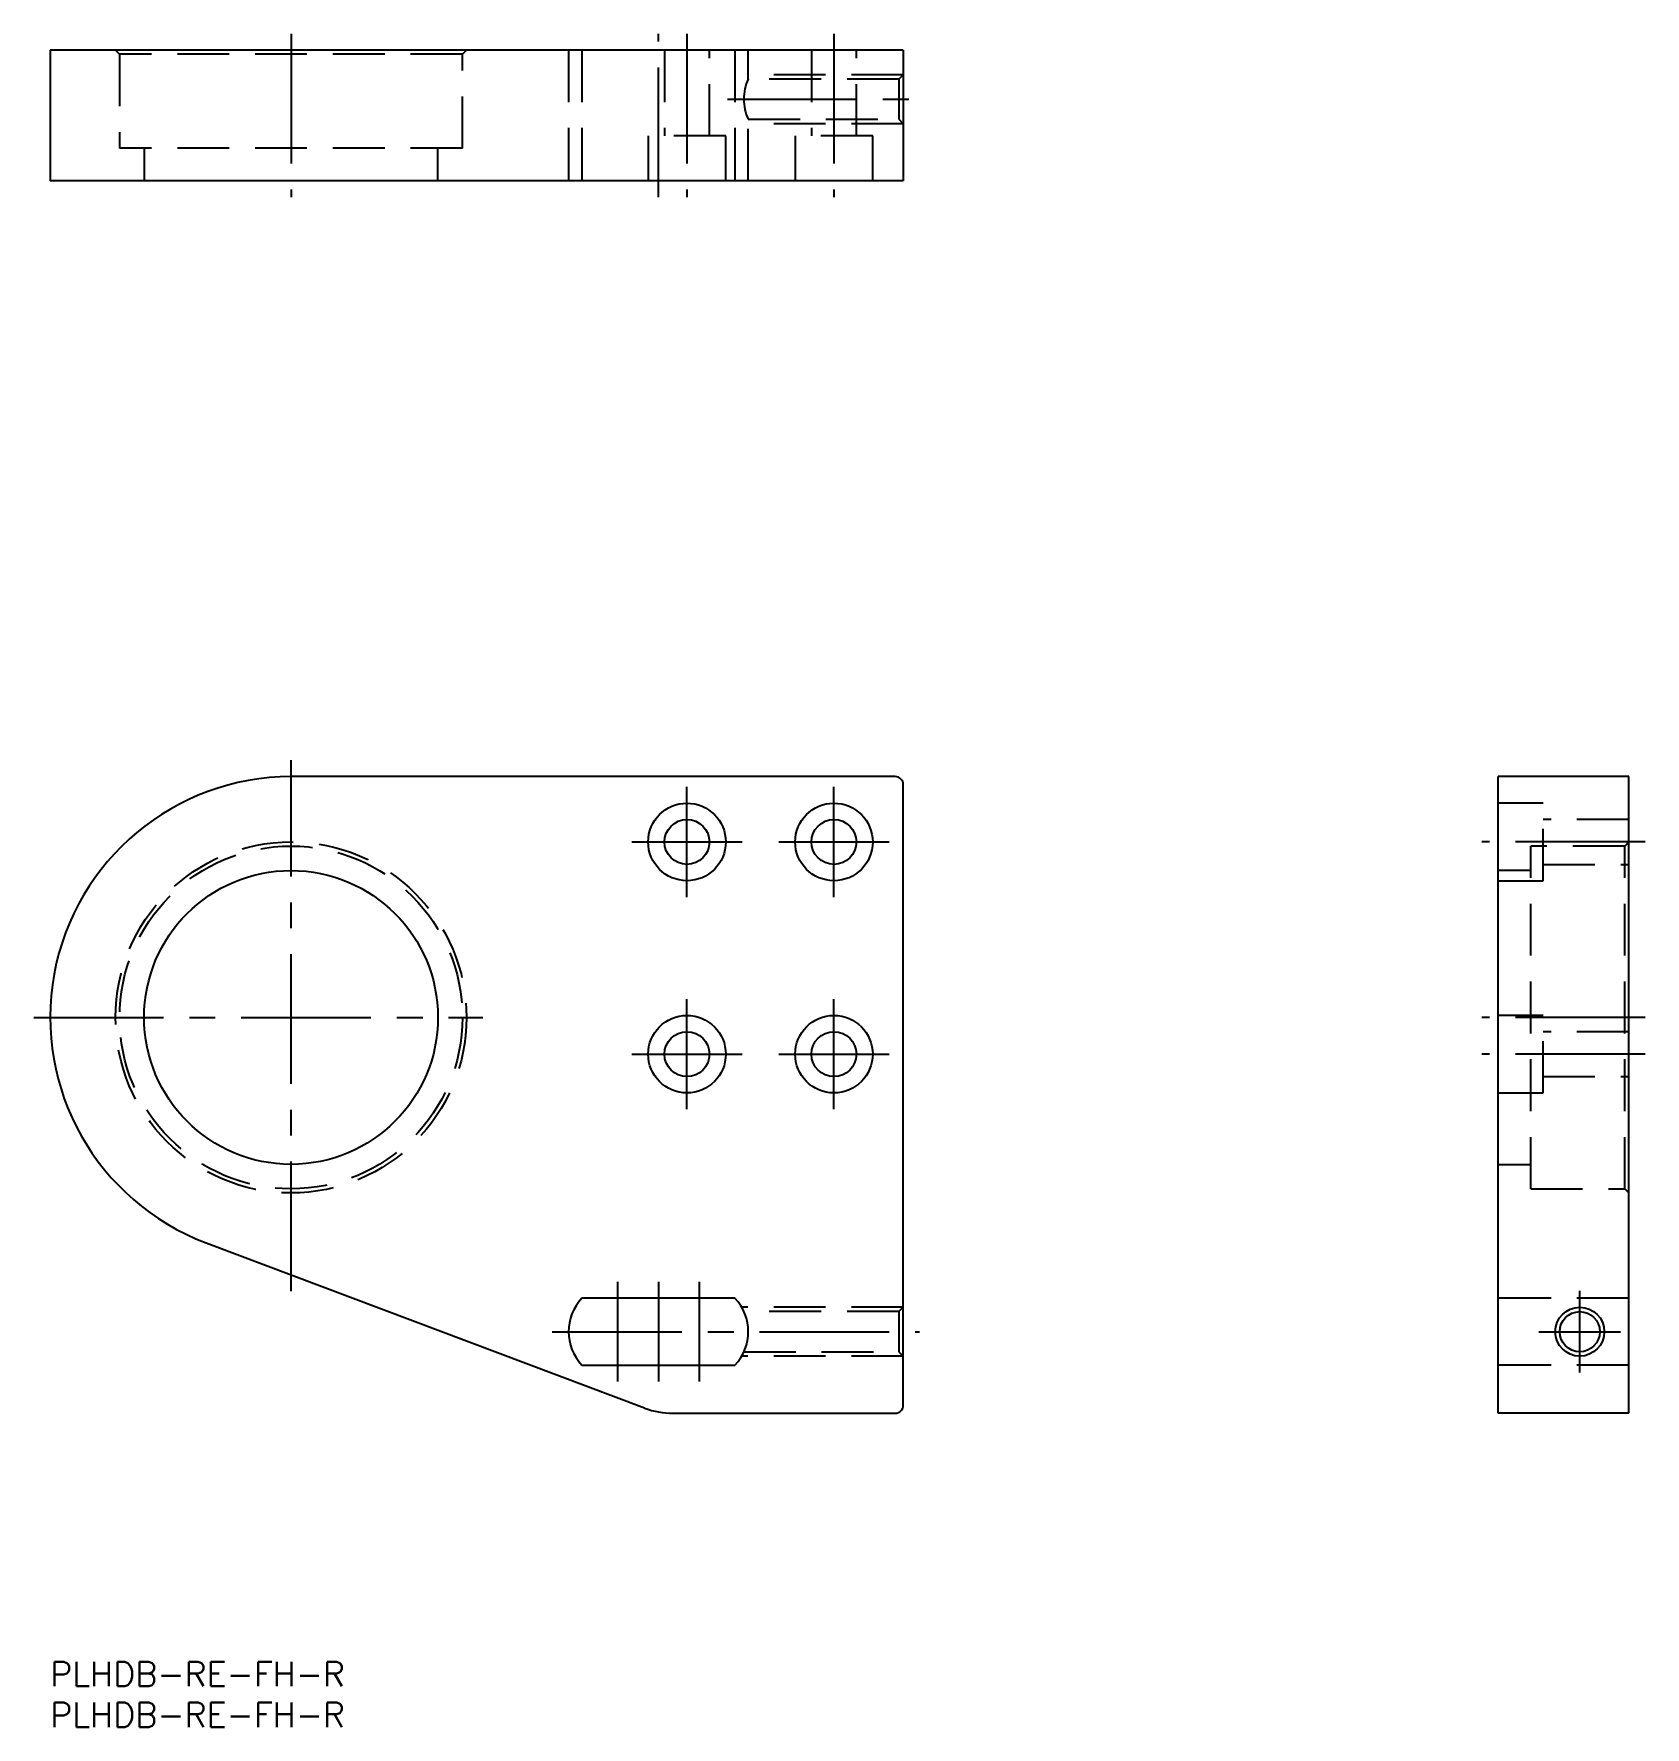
# Model space of a CAD drawing. Extents: x -2 to 195, y -8 to 199.
import ezdxf

# ---------------------------------------------------------------- set-up
doc = ezdxf.new("R2010")
doc.units = 0
doc.header["$LTSCALE"] = 0.5
doc.linetypes.add('CENTER', pattern=[50.8, 31.75, -6.35, 6.35, -6.35])
doc.linetypes.add('DASHED', pattern=[19.05, 12.7, -6.35])
for name, color, linetype in [('MSM_CENTER', 1, 'CENTER'), ('MSM_CONTINUOUS', 7, 'CONTINUOUS'), ('MSM_DASHED', 4, 'DASHED'), ('MSM_NARROW', 5, 'CONTINUOUS'), ('MSM_PART_NUMBER', 7, 'CONTINUOUS')]:
    doc.layers.add(name, color=color, linetype=linetype)
doc.styles.get("Standard").update_dxf_attribs({"font": 'txt.shx', "height": 3, "bigfont": 'bigfont.shx'})

# ---------------------------------------------------------------- blocks, each defined once
blk = doc.blocks.new('*U62')
at = {"layer": 'MSM_PART_NUMBER'}
blk.add_text('PLHDB-RE-FH-R', height=3, dxfattribs=at).set_placement((0, -3))
blk = doc.blocks.new('*U63')
at = {"layer": 'MSM_PART_NUMBER'}
blk.add_text('PLHDB-RE-FH-R', height=3, dxfattribs=at).set_placement((0, -8))

msp = doc.modelspace()

# ---------------------------------------------------------------- linework, layer by layer
at = {"layer": 'MSM_CENTER'}
for p, q in [((29.5, 199.45), (29.5, 179.45)), ((74.5, 179.45), (74.5, 199.45)), ((78, 199.45), (78, 179.45)), ((96, 199.45), (96, 179.45)), ((82.96, 191.45), (106.5, 191.45)), ((29.5, 45.42), (29.5, 110.45)), ((78, 93.7), (78, 107.2)), ((96, 93.7), (96, 107.2)), ((71.25, 100.45), (84.75, 100.45)), ((89.25, 100.45), (102.75, 100.45)), ((195.36, 100.45), (175.36, 100.45)), ((78, 67.7), (78, 81.2)), ((96, 67.7), (96, 81.2)), ((-2, 78.95), (53, 78.95)), ((195.36, 78.95), (175.36, 78.95)), ((71.25, 74.45), (84.75, 74.45)), ((89.25, 74.45), (102.75, 74.45)), ((195.36, 74.45), (175.36, 74.45)), ((69.5, 46.55), (69.5, 34.35)), ((74.5, 46.55), (74.5, 34.35)), ((79.5, 46.55), (79.5, 34.35)), ((187.36, 35.45), (187.36, 45.45)), ((61.5, 40.45), (106.5, 40.45)), ((182.36, 40.45), (192.36, 40.45))]:
    msp.add_line(p, q, dxfattribs=at)
at = {"layer": 'MSM_CONTINUOUS'}
for p, q in [((0, 197.45), (0, 181.45)), ((104.5, 197.45), (0, 197.45)), ((104.5, 197.45), (104.5, 181.45)), ((104.5, 181.45), (0, 181.45)), ((103.5, 108.45), (29.5, 108.45)), ((177.36, 30.45), (177.36, 108.45)), ((193.36, 108.45), (177.36, 108.45)), ((193.36, 30.45), (193.36, 108.45)), ((104.5, 31.45), (104.5, 107.45)), ((19.09, 51.35), (72.79, 31.1)), ((83.88, 44.55), (65.12, 44.55)), ((65.12, 36.35), (83.88, 36.35)), ((76.32, 30.45), (103.5, 30.45)), ((193.36, 30.45), (177.36, 30.45))]:
    msp.add_line(p, q, dxfattribs=at)
for centre, radius in [((78, 100.45), 4.75), ((96, 100.45), 4.75), ((78, 100.45), 2.75), ((96, 100.45), 2.75), ((29.5, 78.95), 18), ((78, 74.45), 4.75), ((96, 74.45), 4.75), ((78, 74.45), 2.75), ((96, 74.45), 2.75), ((187.36, 40.45), 2.46)]:
    msp.add_circle(centre, radius, dxfattribs=at)
for centre, radius, start, end in [((29.5, 78.95), 29.5, 90, 249.3361), ((103.5, 107.45), 1, 0, 90), ((69.5, 40.45), 6, 136.8953, 223.1047), ((79.5, 40.45), 6, 316.8953, 43.1047), ((103.5, 31.45), 1, 270, 0), ((76.32, 40.45), 10, 249.3361, 270)]:
    msp.add_arc(centre, radius, start, end, dxfattribs=at)
at = {"layer": 'MSM_DASHED'}
for p, q in [((8, 197.45), (8.5, 196.95)), ((50.5, 196.95), (51, 197.45)), ((63.5, 197.45), (63.5, 181.45)), ((65.12, 197.45), (65.12, 181.45)), ((75.25, 197.45), (75.25, 186.95)), ((80.75, 186.95), (80.75, 197.45)), ((83.88, 197.45), (83.88, 181.45)), ((85.5, 193.91), (85.5, 197.45)), ((93.25, 197.45), (93.25, 186.95)), ((98.75, 186.95), (98.75, 197.45)), ((8.5, 196.95), (8.5, 185.45)), ((50.5, 196.95), (8.5, 196.95)), ((50.5, 185.45), (50.5, 196.95)), ((104.5, 194.45), (85.5, 194.45)), ((103.96, 193.91), (85.5, 193.91)), ((104.5, 194.45), (103.96, 193.91)), ((103.96, 193.91), (103.96, 189)), ((85.5, 189), (103.96, 189)), ((85.5, 181.45), (85.5, 189)), ((103.96, 189), (104.5, 188.45)), ((82.75, 186.95), (73.25, 186.95)), ((73.25, 186.95), (73.25, 181.45)), ((82.75, 181.45), (82.75, 186.95)), ((104.5, 188.45), (85.5, 188.45)), ((100.75, 186.95), (91.25, 186.95)), ((91.25, 186.95), (91.25, 181.45)), ((100.75, 181.45), (100.75, 186.95)), ((50.5, 185.45), (8.5, 185.45)), ((11.5, 185.45), (11.5, 181.45)), ((47.5, 181.45), (47.5, 185.45)), ((182.86, 105.2), (177.36, 105.2)), ((182.86, 95.7), (182.86, 105.2)), ((193.36, 103.2), (182.86, 103.2)), ((181.36, 57.95), (181.36, 99.95)), ((192.86, 99.95), (181.36, 99.95)), ((193.36, 100.45), (192.86, 99.95)), ((192.86, 57.95), (192.86, 99.95)), ((182.86, 97.7), (193.36, 97.7)), ((181.36, 96.95), (177.36, 96.95)), ((177.36, 95.7), (182.86, 95.7)), ((182.86, 79.2), (177.36, 79.2)), ((182.86, 69.7), (182.86, 79.2)), ((193.36, 77.2), (182.86, 77.2)), ((182.86, 71.7), (193.36, 71.7)), ((177.36, 69.7), (182.86, 69.7)), ((177.36, 60.95), (181.36, 60.95)), ((181.36, 57.95), (192.86, 57.95)), ((192.86, 57.95), (193.36, 57.45)), ((193.36, 44.55), (177.36, 44.55)), ((104.5, 43.45), (84.7, 43.45)), ((103.96, 42.91), (84.97, 42.91)), ((104.5, 43.45), (103.96, 42.91)), ((103.96, 42.91), (103.96, 37.99)), ((104.5, 37.45), (84.7, 37.45)), ((84.97, 37.99), (103.96, 37.99)), ((103.96, 37.99), (104.5, 37.45)), ((193.36, 36.35), (177.36, 36.35))]:
    msp.add_line(p, q, dxfattribs=at)
for radius in [21.5, 21]:
    msp.add_circle((29.5, 78.95), radius, dxfattribs=at)
msp.add_arc((90.97, 191.45), 6, 155.8109, 204.1891, dxfattribs=at)
at = {"layer": 'MSM_NARROW'}
msp.add_circle((187.36, 40.45), 3, dxfattribs=at)

# ---------------------------------------------------------------- block references
at = {"layer": 'MSM_CONTINUOUS'}
for name in ['*U62', '*U63']:
    msp.add_blockref(name, (0, 0), dxfattribs=at)

doc.saveas('drawing.dxf')
